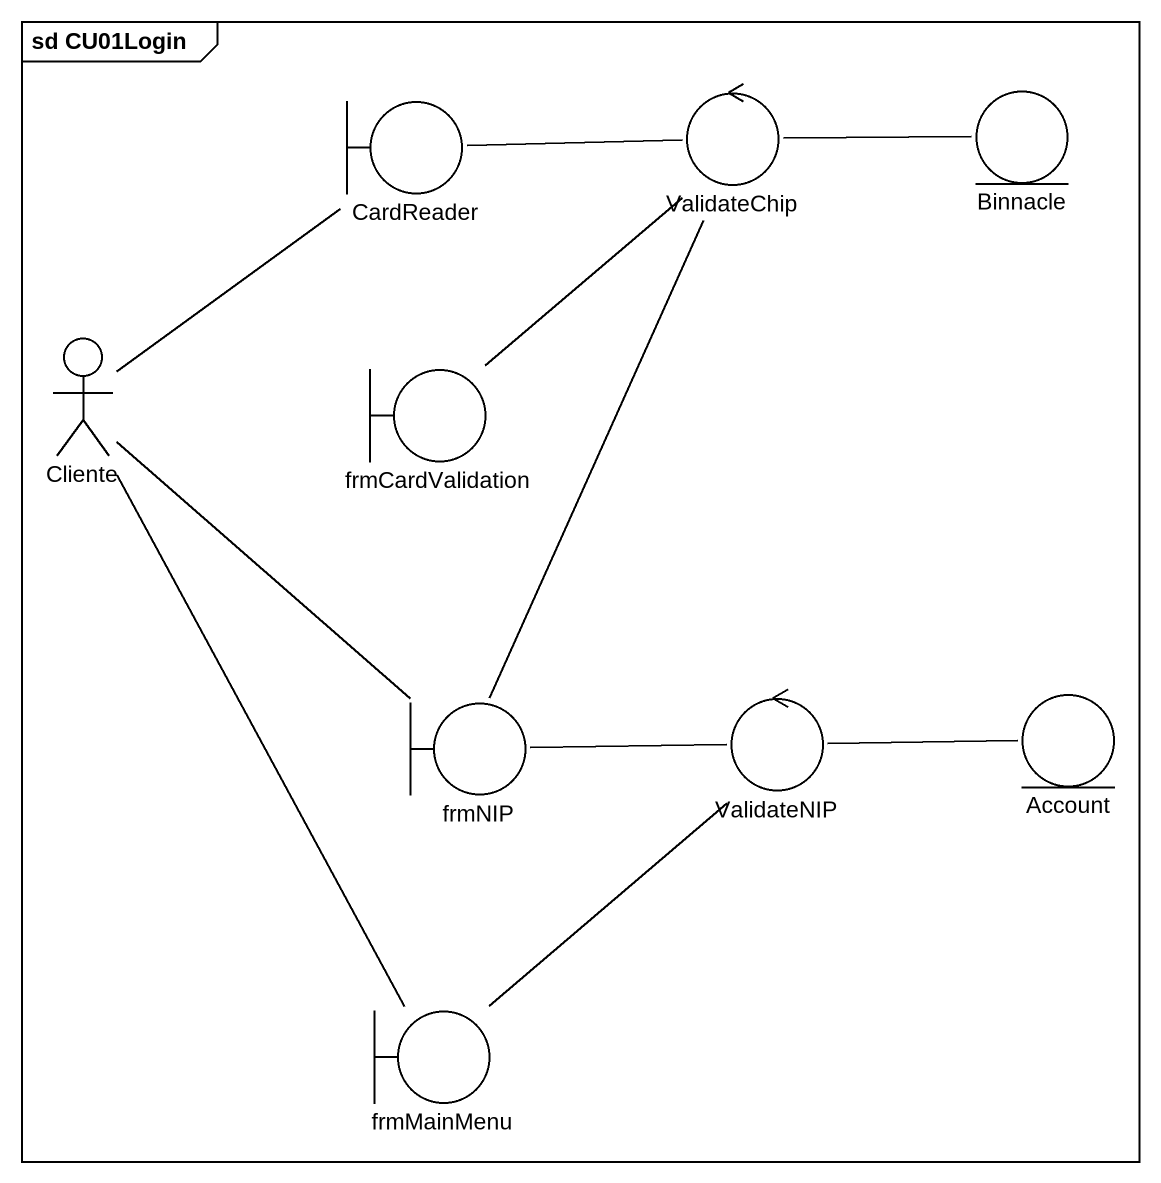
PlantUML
@startuml
mainframe sd CU01Login
boundary CardReader
control ValidateChip
entity Binnacle
actor Cliente
boundary frmCardValidation
control ValidateNIP
entity Account
boundary frmNIP
boundary frmMainMenu
CardReader -right- ValidateChip
ValidateChip -right- Binnacle
ValidateChip -- frmNIP
Cliente -up- CardReader
Cliente -- frmNIP
Cliente -- frmMainMenu
frmCardValidation -up- ValidateChip
ValidateNIP -right- Account
ValidateNIP -- frmMainMenu
frmNIP -right- ValidateNIP
@enduml
